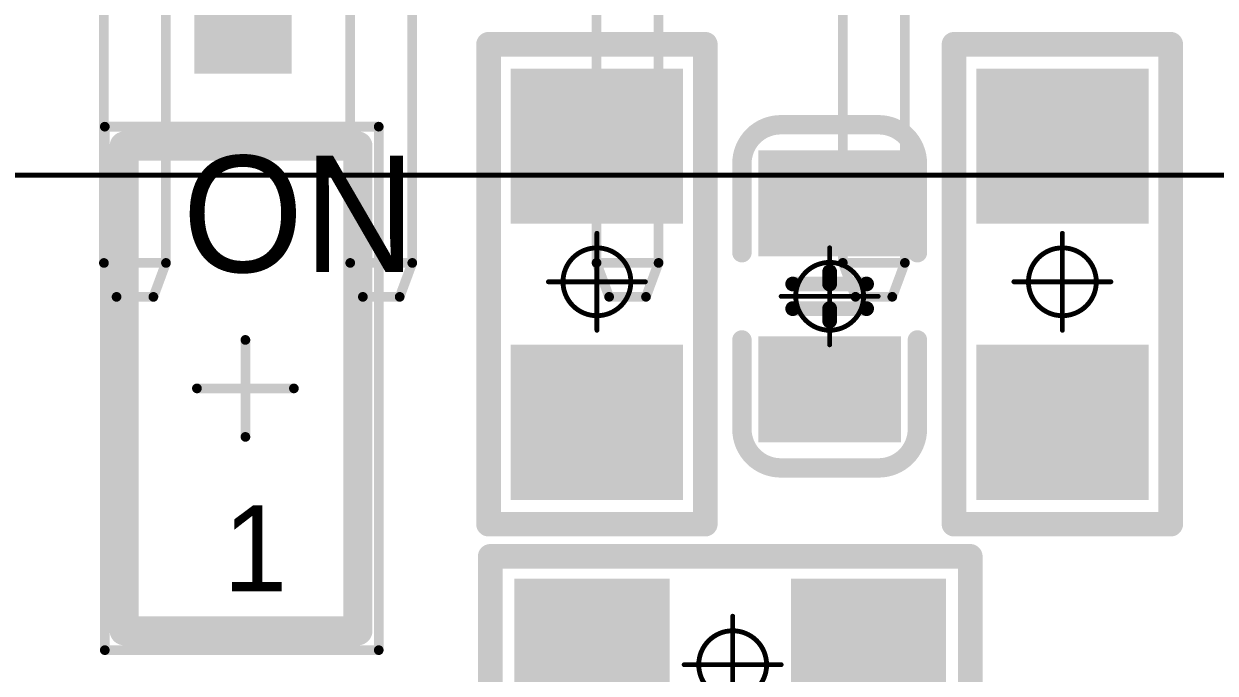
# Model space of a CAD drawing. Header units: millimetres. Extents: x 19.13 to 23.12, y 5.07 to 8.34.
# Drawn here: x 20.6484 to 21.1321, y 7.3165 to 7.5802 of the extents above; entities that cross this region are included whole.
import ezdxf

# ---------------------------------------------------------------- set-up
doc = ezdxf.new("R2010")
doc.units = ezdxf.units.MM
doc.header["$MEASUREMENT"] = 0
for name, color, linetype in [('Mechanical15', 56, 'Continuous'), ('TopLayer', 1, 'Continuous'), ('TopOverlay', 2, 'Continuous'), ('TopPaste', 8, 'Continuous'), ('TopSolder', 216, 'Continuous')]:
    doc.layers.add(name, color=color, linetype=linetype)

# ---------------------------------------------------------------- blocks, each defined once
blk = doc.blocks.new('SWITCH1_2_1_27MM__80')
at = {"layer": 'Mechanical15', "const_width": 0.00394}
for points in [[(-0.0561, 0.1063), (0.05512, 0.1063)], [(-0.0561, -0.1063), (-0.0561, 0.1063)], [(0.05512, -0.1063), (0.05512, 0.1063)], [(0.00098, -0.01969), (0.00098, 0.01969)], [(-0.0187, 0), (0.02067, 0)], [(-0.0561, -0.1063), (0.05512, -0.1063)]]:
    blk.add_lwpolyline(points, dxfattribs=at)
at = {"layer": 'Mechanical15', "const_width": 0.00197}
for points in [[(-0.05709, 0.1063, 1), (-0.05512, 0.1063, 1)], [(-0.05709, 0.1063, 1), (-0.05512, 0.1063, 1)], [(0.05413, 0.1063, 1), (0.0561, 0.1063, 1)], [(0.05413, 0.1063, 1), (0.0561, 0.1063, 1)], [(0, 0.01969, 1), (0.00197, 0.01969, 1)], [(-0.01969, 0, 1), (-0.01772, 0, 1)], [(0.01969, 0, 1), (0.02165, 0, 1)], [(0, -0.01969, 1), (0.00197, -0.01969, 1)], [(-0.05709, -0.1063, 1), (-0.05512, -0.1063, 1)], [(-0.05709, -0.1063, 1), (-0.05512, -0.1063, 1)], [(0.05413, -0.1063, 1), (0.0561, -0.1063, 1)], [(0.05413, -0.1063, 1), (0.0561, -0.1063, 1)]]:
    blk.add_lwpolyline(points, format="xyb", close=True, dxfattribs=at)
at = {"layer": 'TopLayer'}
for points in [[(-0.01575, 0.13189), (0.01575, 0.13189), (-0.01575, 0.18307), (0.01575, 0.18307)], [(-0.01575, -0.18307), (0.01575, -0.18307), (-0.01575, -0.13189), (0.01575, -0.13189)]]:
    blk.add_solid(points, dxfattribs=at)
at = {"layer": 'TopOverlay', "const_width": 0.01181}
for points in [[(-0.04823, -0.09843), (-0.04823, 0.09843)], [(-0.04823, 0.09843), (0.04665, 0.09843)], [(0.04665, -0.09843), (0.04665, 0.09843)], [(-0.04823, -0.09843), (0.04665, -0.09843)]]:
    blk.add_lwpolyline(points, dxfattribs=at)
at = {"layer": 'TopOverlay', "const_width": 0.00591}
for points in [[(-0.05118, 0.09843, 1), (-0.04528, 0.09843, 1)], [(-0.05118, 0.09843, 1), (-0.04528, 0.09843, 1)], [(0.0437, 0.09843, 1), (0.04961, 0.09843, 1)], [(0.0437, 0.09843, 1), (0.04961, 0.09843, 1)], [(-0.05118, -0.09843, 1), (-0.04528, -0.09843, 1)], [(-0.05118, -0.09843, 1), (-0.04528, -0.09843, 1)], [(0.0437, -0.09843, 1), (0.04961, -0.09843, 1)], [(0.0437, -0.09843, 1), (0.04961, -0.09843, 1)]]:
    blk.add_lwpolyline(points, format="xyb", close=True, dxfattribs=at)
at = {"layer": 'TopPaste'}
for points in [[(-0.01575, 0.13189), (0.01575, 0.13189), (-0.01575, 0.18307), (0.01575, 0.18307)], [(-0.01575, -0.18307), (0.01575, -0.18307), (-0.01575, -0.13189), (0.01575, -0.13189)]]:
    blk.add_solid(points, dxfattribs=at)
at = {"layer": 'TopSolder'}
for points in [[(-0.01975, 0.12789), (0.01975, 0.12789), (-0.01975, 0.18707), (0.01975, 0.18707)], [(-0.01975, -0.18707), (0.01975, -0.18707), (-0.01975, -0.12789), (0.01975, -0.12789)]]:
    blk.add_solid(points, dxfattribs=at)
at = {"layer": 'TopOverlay'}
for s, height, p in [('ON', 0.047244, (-0.02461, 0.04724)), ('1', 0.035, (-0.008, -0.08248))]:
    blk.add_text(s, height=height, dxfattribs=at).set_placement(p)
blk = doc.blocks.new('CON_MINIPEX_075_SMT_RA_M2_KEYM_B_B_104')
at = {"layer": 'Mechanical15', "const_width": 0.00197}
blk.add_lwpolyline([(-0.43504, 1.40551), (-0.43504, -1.62205)], dxfattribs=at)
blk = doc.blocks.new('C0805_191')
at = {"layer": 'Mechanical15', "const_width": 0.00197}
for points in [[(0, -0.01969), (0, 0.01969)], [(0, -0.01969), (0, 0.01969)], [(0.01969, 0), (-0.01969, 0)], [(0.01969, 0), (-0.01969, 0)]]:
    blk.add_lwpolyline(points, dxfattribs=at)
at = {"layer": 'Mechanical15'}
for points, const_width in [([(-0.00049, 0.01969, 1), (0.00049, 0.01969, 1)], 0.000984), ([(-0.00049, 0.01969, 1), (0.00049, 0.01969, 1)], 0.000984), ([(0.01378, 0, 1), (-0.01378, 0, 1)], 0.00197), ([(0.01378, 0, 1), (-0.01378, 0, 1)], 0.00197), ([(-0.02018, 0, 1), (-0.01919, 0, 1)], 0.000984), ([(-0.02018, 0, 1), (-0.01919, 0, 1)], 0.000984), ([(-0.01427, 0, 1), (-0.01329, 0, 1)], 0.000984), ([(-0.01427, 0, 1), (-0.01329, 0, 1)], 0.000984), ([(0.01329, 0, 1), (0.01427, 0, 1)], 0.000984), ([(0.01329, 0, 1), (0.01427, 0, 1)], 0.000984), ([(0.01919, 0, 1), (0.02018, 0, 1)], 0.000984), ([(0.01919, 0, 1), (0.02018, 0, 1)], 0.000984), ([(-0.00049, -0.01969, 1), (0.00049, -0.01969, 1)], 0.000984), ([(-0.00049, -0.01969, 1), (0.00049, -0.01969, 1)], 0.000984)]:
    blk.add_lwpolyline(points, format="xyb", close=True, dxfattribs=dict(at, const_width=const_width))
at = {"layer": 'TopLayer'}
for points in [[(-0.0203, -0.025), (-0.0203, 0.025), (-0.0553, -0.025), (-0.0553, 0.025)], [(0.05529, -0.025), (0.05529, 0.025), (0.02029, -0.025), (0.02029, 0.025)]]:
    blk.add_solid(points, dxfattribs=at)
at = {"layer": 'TopOverlay', "const_width": 0.00787}
for points in [[(-0.06969, 0.01988, -0.414213), (-0.05394, 0.03562)], [(0.05393, 0.03562, -0.414213), (0.06968, 0.01988)], [(-0.05394, -0.03563, -0.414213), (-0.06969, -0.01988)], [(0.06968, -0.01988, -0.414213), (0.05393, -0.03563)]]:
    blk.add_lwpolyline(points, format="xyb", dxfattribs=at)
at = {"layer": 'TopOverlay'}
for points, const_width in [([(-0.01772, 0.03562), (-0.05394, 0.03562)], 0.00787), ([(0.05393, 0.03562), (0.01771, 0.03562)], 0.00787), ([(-0.06969, -0.01988), (-0.06969, 0.01988)], 0.00787), ([(0.06968, -0.01988), (0.06968, 0.01988)], 0.00787), ([(-0.005, -0.015), (-0.005, 0.015)], 0.006), ([(0.005, -0.015), (0.005, 0.015)], 0.006), ([(-0.005, 0), (-0.01, 0)], 0.006), ([(0.01, 0), (0.005, 0)], 0.006), ([(-0.01772, -0.03563), (-0.05394, -0.03563)], 0.00787), ([(0.05393, -0.03563), (0.01771, -0.03563)], 0.00787)]:
    blk.add_lwpolyline(points, dxfattribs=dict(at, const_width=const_width))
for points, const_width in [([(-0.05591, 0.03562, 1), (-0.05197, 0.03562, 1)], 0.00394), ([(-0.05591, 0.03562, 1), (-0.05197, 0.03562, 1)], 0.00394), ([(-0.01969, 0.03562, 1), (-0.01575, 0.03562, 1)], 0.00394), ([(0.01574, 0.03562, 1), (0.01968, 0.03562, 1)], 0.00394), ([(0.05196, 0.03562, 1), (0.0559, 0.03562, 1)], 0.00394), ([(0.05196, 0.03562, 1), (0.0559, 0.03562, 1)], 0.00394), ([(-0.07165, 0.01988, 1), (-0.06772, 0.01988, 1)], 0.00394), ([(-0.07165, 0.01988, 1), (-0.06772, 0.01988, 1)], 0.00394), ([(0.06771, 0.01988, 1), (0.07165, 0.01988, 1)], 0.00394), ([(0.06771, 0.01988, 1), (0.07165, 0.01988, 1)], 0.00394), ([(-0.0065, 0.015, 1), (-0.0035, 0.015, 1)], 0.003), ([(0.0035, 0.015, 1), (0.0065, 0.015, 1)], 0.003), ([(-0.0115, 0, 1), (-0.0085, 0, 1)], 0.003), ([(-0.0065, 0, 1), (-0.0035, 0, 1)], 0.003), ([(0.0035, 0, 1), (0.0065, 0, 1)], 0.003), ([(0.0085, 0, 1), (0.0115, 0, 1)], 0.003), ([(-0.0065, -0.015, 1), (-0.0035, -0.015, 1)], 0.003), ([(0.0035, -0.015, 1), (0.0065, -0.015, 1)], 0.003), ([(-0.07165, -0.01988, 1), (-0.06772, -0.01988, 1)], 0.00394), ([(-0.07165, -0.01988, 1), (-0.06772, -0.01988, 1)], 0.00394), ([(0.06771, -0.01988, 1), (0.07165, -0.01988, 1)], 0.00394), ([(0.06771, -0.01988, 1), (0.07165, -0.01988, 1)], 0.00394), ([(-0.05591, -0.03563, 1), (-0.05197, -0.03563, 1)], 0.00394), ([(-0.05591, -0.03563, 1), (-0.05197, -0.03563, 1)], 0.00394), ([(-0.01969, -0.03563, 1), (-0.01575, -0.03563, 1)], 0.00394), ([(0.01574, -0.03563, 1), (0.01968, -0.03563, 1)], 0.00394), ([(0.05196, -0.03563, 1), (0.0559, -0.03563, 1)], 0.00394), ([(0.05196, -0.03563, 1), (0.0559, -0.03563, 1)], 0.00394)]:
    blk.add_lwpolyline(points, format="xyb", close=True, dxfattribs=dict(at, const_width=const_width))
at = {"layer": 'TopPaste'}
for points in [[(-0.0203, -0.025), (-0.0203, 0.025), (-0.0553, -0.025), (-0.0553, 0.025)], [(0.05529, -0.025), (0.05529, 0.025), (0.02029, -0.025), (0.02029, 0.025)]]:
    blk.add_solid(points, dxfattribs=at)
at = {"layer": 'TopSolder'}
for points in [[(-0.0163, -0.029), (-0.0163, 0.029), (-0.0593, -0.029), (-0.0593, 0.029)], [(0.05929, -0.029), (0.05929, 0.029), (0.01629, -0.029), (0.01629, 0.029)]]:
    blk.add_solid(points, dxfattribs=at)
blk = doc.blocks.new('R1206_375')
at = {"layer": 'Mechanical15', "const_width": 0.00197}
for points in [[(0, 0.01969), (0, -0.01969)], [(-0.01969, 0), (0.01969, 0)]]:
    blk.add_lwpolyline(points, dxfattribs=at)
at = {"layer": 'Mechanical15'}
for points, const_width in [([(-0.00049, 0.01969, 1), (0.00049, 0.01969, 1)], 0.000984), ([(0.01378, 0, 1), (-0.01378, 0, 1)], 0.00197), ([(-0.02018, 0, 1), (-0.01919, 0, 1)], 0.000984), ([(-0.01427, 0, 1), (-0.01329, 0, 1)], 0.000984), ([(0.01329, 0, 1), (0.01427, 0, 1)], 0.000984), ([(0.01919, 0, 1), (0.02018, 0, 1)], 0.000984), ([(-0.00049, -0.01969, 1), (0.00049, -0.01969, 1)], 0.000984)]:
    blk.add_lwpolyline(points, format="xyb", close=True, dxfattribs=dict(at, const_width=const_width))
at = {"layer": 'TopLayer'}
for points in [[(-0.08262, -0.031), (-0.02762, -0.031), (-0.08262, 0.031), (-0.02762, 0.031)], [(0.02959, -0.031), (0.08459, -0.031), (0.02959, 0.031), (0.08459, 0.031)]]:
    blk.add_solid(points, dxfattribs=at)
at = {"layer": 'TopOverlay', "const_width": 0.01}
for points in [[(-0.09646, 0.044), (0.09843, 0.044)], [(-0.09646, 0.044), (-0.09646, -0.044)], [(0.09843, 0.044), (0.09843, -0.044)], [(-0.09646, -0.044), (0.09843, -0.044)]]:
    blk.add_lwpolyline(points, dxfattribs=at)
at = {"layer": 'TopOverlay', "const_width": 0.005}
for points in [[(-0.09896, 0.044, 1), (-0.09396, 0.044, 1)], [(-0.09896, 0.044, 1), (-0.09396, 0.044, 1)], [(0.09593, 0.044, 1), (0.10093, 0.044, 1)], [(0.09593, 0.044, 1), (0.10093, 0.044, 1)], [(-0.09896, -0.044, 1), (-0.09396, -0.044, 1)], [(-0.09896, -0.044, 1), (-0.09396, -0.044, 1)], [(0.09593, -0.044, 1), (0.10093, -0.044, 1)], [(0.09593, -0.044, 1), (0.10093, -0.044, 1)]]:
    blk.add_lwpolyline(points, format="xyb", close=True, dxfattribs=at)
at = {"layer": 'TopPaste'}
for points in [[(-0.08262, -0.031), (-0.02762, -0.031), (-0.08262, 0.031), (-0.02762, 0.031)], [(0.02959, -0.031), (0.08459, -0.031), (0.02959, 0.031), (0.08459, 0.031)]]:
    blk.add_solid(points, dxfattribs=at)
at = {"layer": 'TopSolder'}
for points in [[(-0.08662, -0.035), (-0.02362, -0.035), (-0.08662, 0.035), (-0.02362, 0.035)], [(0.02559, -0.035), (0.08859, -0.035), (0.02559, 0.035), (0.08859, 0.035)]]:
    blk.add_solid(points, dxfattribs=at)
blk = doc.blocks.new('R1206_384')
at = {"layer": 'Mechanical15', "const_width": 0.00197}
for points in [[(0, 0.01969), (0, -0.01969)], [(0.01969, 0), (-0.01969, 0)]]:
    blk.add_lwpolyline(points, dxfattribs=at)
at = {"layer": 'Mechanical15'}
for points, const_width in [([(-0.00049, 0.01969, 1), (0.00049, 0.01969, 1)], 0.000984), ([(0.01378, 0, 1), (-0.01378, 0, 1)], 0.00197), ([(-0.02018, 0, 1), (-0.01919, 0, 1)], 0.000984), ([(-0.01427, 0, 1), (-0.01329, 0, 1)], 0.000984), ([(0.01329, 0, 1), (0.01427, 0, 1)], 0.000984), ([(0.01919, 0, 1), (0.02018, 0, 1)], 0.000984), ([(-0.00049, -0.01969, 1), (0.00049, -0.01969, 1)], 0.000984)]:
    blk.add_lwpolyline(points, format="xyb", close=True, dxfattribs=dict(at, const_width=const_width))
at = {"layer": 'TopLayer'}
for points in [[(-0.08262, -0.031), (-0.02762, -0.031), (-0.08262, 0.031), (-0.02762, 0.031)], [(0.02959, -0.031), (0.08459, -0.031), (0.02959, 0.031), (0.08459, 0.031)]]:
    blk.add_solid(points, dxfattribs=at)
at = {"layer": 'TopOverlay', "const_width": 0.01}
for points in [[(0.09843, 0.044), (-0.09646, 0.044)], [(-0.09646, 0.044), (-0.09646, -0.044)], [(0.09843, 0.044), (0.09843, -0.044)], [(0.09843, -0.044), (-0.09646, -0.044)]]:
    blk.add_lwpolyline(points, dxfattribs=at)
at = {"layer": 'TopOverlay', "const_width": 0.005}
for points in [[(-0.09896, 0.044, 1), (-0.09396, 0.044, 1)], [(-0.09896, 0.044, 1), (-0.09396, 0.044, 1)], [(0.09593, 0.044, 1), (0.10093, 0.044, 1)], [(0.09593, 0.044, 1), (0.10093, 0.044, 1)], [(-0.09896, -0.044, 1), (-0.09396, -0.044, 1)], [(-0.09896, -0.044, 1), (-0.09396, -0.044, 1)], [(0.09593, -0.044, 1), (0.10093, -0.044, 1)], [(0.09593, -0.044, 1), (0.10093, -0.044, 1)]]:
    blk.add_lwpolyline(points, format="xyb", close=True, dxfattribs=at)
at = {"layer": 'TopPaste'}
for points in [[(-0.08262, -0.031), (-0.02762, -0.031), (-0.08262, 0.031), (-0.02762, 0.031)], [(0.02959, -0.031), (0.08459, -0.031), (0.02959, 0.031), (0.08459, 0.031)]]:
    blk.add_solid(points, dxfattribs=at)
at = {"layer": 'TopSolder'}
for points in [[(-0.08662, -0.035), (-0.02362, -0.035), (-0.08662, 0.035), (-0.02362, 0.035)], [(0.02559, -0.035), (0.08859, -0.035), (0.02559, 0.035), (0.08859, 0.035)]]:
    blk.add_solid(points, dxfattribs=at)
blk = doc.blocks.new('R1206_385')
at = {"layer": 'Mechanical15', "const_width": 0.00197}
for points in [[(0, 0.01969), (0, -0.01969)], [(-0.01969, 0), (0.01969, 0)]]:
    blk.add_lwpolyline(points, dxfattribs=at)
at = {"layer": 'Mechanical15'}
for points, const_width in [([(-0.00049, 0.01969, 1), (0.00049, 0.01969, 1)], 0.000984), ([(0.01378, 0, 1), (-0.01378, 0, 1)], 0.00197), ([(-0.02018, 0, 1), (-0.01919, 0, 1)], 0.000984), ([(-0.01427, 0, 1), (-0.01329, 0, 1)], 0.000984), ([(0.01329, 0, 1), (0.01427, 0, 1)], 0.000984), ([(0.01919, 0, 1), (0.02018, 0, 1)], 0.000984), ([(-0.00049, -0.01969, 1), (0.00049, -0.01969, 1)], 0.000984)]:
    blk.add_lwpolyline(points, format="xyb", close=True, dxfattribs=dict(at, const_width=const_width))
at = {"layer": 'TopLayer'}
for points in [[(-0.08262, -0.031), (-0.02762, -0.031), (-0.08262, 0.031), (-0.02762, 0.031)], [(0.02959, -0.031), (0.08459, -0.031), (0.02959, 0.031), (0.08459, 0.031)]]:
    blk.add_solid(points, dxfattribs=at)
at = {"layer": 'TopOverlay', "const_width": 0.01}
for points in [[(-0.09646, 0.044), (0.09843, 0.044)], [(-0.09646, 0.044), (-0.09646, -0.044)], [(0.09843, 0.044), (0.09843, -0.044)], [(-0.09646, -0.044), (0.09843, -0.044)]]:
    blk.add_lwpolyline(points, dxfattribs=at)
at = {"layer": 'TopOverlay', "const_width": 0.005}
for points in [[(-0.09896, 0.044, 1), (-0.09396, 0.044, 1)], [(-0.09896, 0.044, 1), (-0.09396, 0.044, 1)], [(0.09593, 0.044, 1), (0.10093, 0.044, 1)], [(0.09593, 0.044, 1), (0.10093, 0.044, 1)], [(-0.09896, -0.044, 1), (-0.09396, -0.044, 1)], [(-0.09896, -0.044, 1), (-0.09396, -0.044, 1)], [(0.09593, -0.044, 1), (0.10093, -0.044, 1)], [(0.09593, -0.044, 1), (0.10093, -0.044, 1)]]:
    blk.add_lwpolyline(points, format="xyb", close=True, dxfattribs=at)
at = {"layer": 'TopPaste'}
for points in [[(-0.08262, -0.031), (-0.02762, -0.031), (-0.08262, 0.031), (-0.02762, 0.031)], [(0.02959, -0.031), (0.08459, -0.031), (0.02959, 0.031), (0.08459, 0.031)]]:
    blk.add_solid(points, dxfattribs=at)
at = {"layer": 'TopSolder'}
for points in [[(-0.08662, -0.035), (-0.02362, -0.035), (-0.08662, 0.035), (-0.02362, 0.035)], [(0.02559, -0.035), (0.08859, -0.035), (0.02559, 0.035), (0.08859, 0.035)]]:
    blk.add_solid(points, dxfattribs=at)
blk = doc.blocks.new('SIP11_L____M______426')
at = {"layer": 'TopOverlay', "const_width": 0.00394}
for points in [[(0.38011, 0.51282), (0.15767, 0.5128)], [(0.38011, 0.51282), (0.38012, 0.48763)], [(0.38011, 0.51282), (0.39389, 0.50771)], [(0.39389, 0.50771), (0.39389, 0.49275)], [(0.39389, 0.49275), (0.38012, 0.48763)], [(0.38012, 0.48763), (0.15767, 0.4876)], [(0.38012, 0.41282), (0.15768, 0.4128)], [(0.38012, 0.41282), (0.38013, 0.38763)], [(0.38012, 0.41282), (0.3939, 0.40771)], [(0.3939, 0.40771), (0.39391, 0.39275)], [(0.39391, 0.39275), (0.38013, 0.38763)], [(0.38013, 0.38763), (0.15769, 0.3876)], [(0.38014, 0.31282), (0.1577, 0.3128)], [(0.38014, 0.31282), (0.38014, 0.28763)], [(0.38014, 0.31282), (0.39392, 0.30771)], [(0.39392, 0.30771), (0.39392, 0.29275)], [(0.39392, 0.29275), (0.38014, 0.28763)], [(0.38014, 0.28763), (0.1577, 0.2876)], [(0.38015, 0.21282), (0.15771, 0.2128)], [(0.38015, 0.21282), (0.38015, 0.18763)], [(0.38015, 0.21282), (0.39393, 0.20771)], [(0.39393, 0.20771), (0.39393, 0.19275)], [(0.39393, 0.19275), (0.38015, 0.18763)], [(0.38015, 0.18763), (0.15771, 0.1876)]]:
    blk.add_lwpolyline(points, dxfattribs=at)
at = {"layer": 'TopOverlay', "const_width": 0.00197}
for points in [[(0.37913, 0.51282, 1), (0.3811, 0.51282, 1)], [(0.37913, 0.51282, 1), (0.3811, 0.51282, 1)], [(0.37913, 0.51282, 1), (0.3811, 0.51282, 1)], [(0.39291, 0.50771, 1), (0.39488, 0.50771, 1)], [(0.39291, 0.50771, 1), (0.39488, 0.50771, 1)], [(0.39291, 0.49275, 1), (0.39488, 0.49275, 1)], [(0.39291, 0.49275, 1), (0.39488, 0.49275, 1)], [(0.37913, 0.48763, 1), (0.3811, 0.48763, 1)], [(0.37913, 0.48763, 1), (0.3811, 0.48763, 1)], [(0.37913, 0.48763, 1), (0.3811, 0.48763, 1)], [(0.37914, 0.41282, 1), (0.38111, 0.41282, 1)], [(0.37914, 0.41282, 1), (0.38111, 0.41282, 1)], [(0.37914, 0.41282, 1), (0.38111, 0.41282, 1)], [(0.39292, 0.40771, 1), (0.39489, 0.40771, 1)], [(0.39292, 0.40771, 1), (0.39489, 0.40771, 1)], [(0.39292, 0.39275, 1), (0.39489, 0.39275, 1)], [(0.39292, 0.39275, 1), (0.39489, 0.39275, 1)], [(0.37914, 0.38763, 1), (0.38111, 0.38763, 1)], [(0.37914, 0.38763, 1), (0.38111, 0.38763, 1)], [(0.37914, 0.38763, 1), (0.38111, 0.38763, 1)], [(0.37915, 0.31282, 1), (0.38112, 0.31282, 1)], [(0.37915, 0.31282, 1), (0.38112, 0.31282, 1)], [(0.37915, 0.31282, 1), (0.38112, 0.31282, 1)], [(0.39293, 0.30771, 1), (0.3949, 0.30771, 1)], [(0.39293, 0.30771, 1), (0.3949, 0.30771, 1)], [(0.39293, 0.29275, 1), (0.3949, 0.29275, 1)], [(0.39293, 0.29275, 1), (0.3949, 0.29275, 1)], [(0.37916, 0.28763, 1), (0.38112, 0.28763, 1)], [(0.37916, 0.28763, 1), (0.38112, 0.28763, 1)], [(0.37916, 0.28763, 1), (0.38112, 0.28763, 1)], [(0.37916, 0.21282, 1), (0.38113, 0.21282, 1)], [(0.37916, 0.21282, 1), (0.38113, 0.21282, 1)], [(0.37916, 0.21282, 1), (0.38113, 0.21282, 1)], [(0.39294, 0.20771, 1), (0.39491, 0.20771, 1)], [(0.39294, 0.20771, 1), (0.39491, 0.20771, 1)], [(0.39295, 0.19275, 1), (0.39491, 0.19275, 1)], [(0.39295, 0.19275, 1), (0.39491, 0.19275, 1)], [(0.37917, 0.18763, 1), (0.38114, 0.18763, 1)], [(0.37917, 0.18763, 1), (0.38114, 0.18763, 1)], [(0.37917, 0.18763, 1), (0.38114, 0.18763, 1)]]:
    blk.add_lwpolyline(points, format="xyb", close=True, dxfattribs=at)

msp = doc.modelspace()

# ---------------------------------------------------------------- block references
for name, p, rotation in [('SIP11_L____M______426', (20.49326, 7.86327), 270), ('SWITCH1_2_1_27MM__80', (20.73735, 7.43217), 360), ('R1206_385', (20.88105, 7.47547), 270), ('R1206_375', (21.07003, 7.47547), 270), ('C0805_191', (20.97554, 7.46957), 90), ('CON_MINIPEX_075_SMT_RA_M2_KEYM_B_B_104', (20.91058, 7.08374), 270), ('R1206_384', (20.93617, 7.31996), 180)]:
    msp.add_blockref(name, p, dxfattribs=dict(rotation=rotation))

doc.saveas('drawing.dxf')
